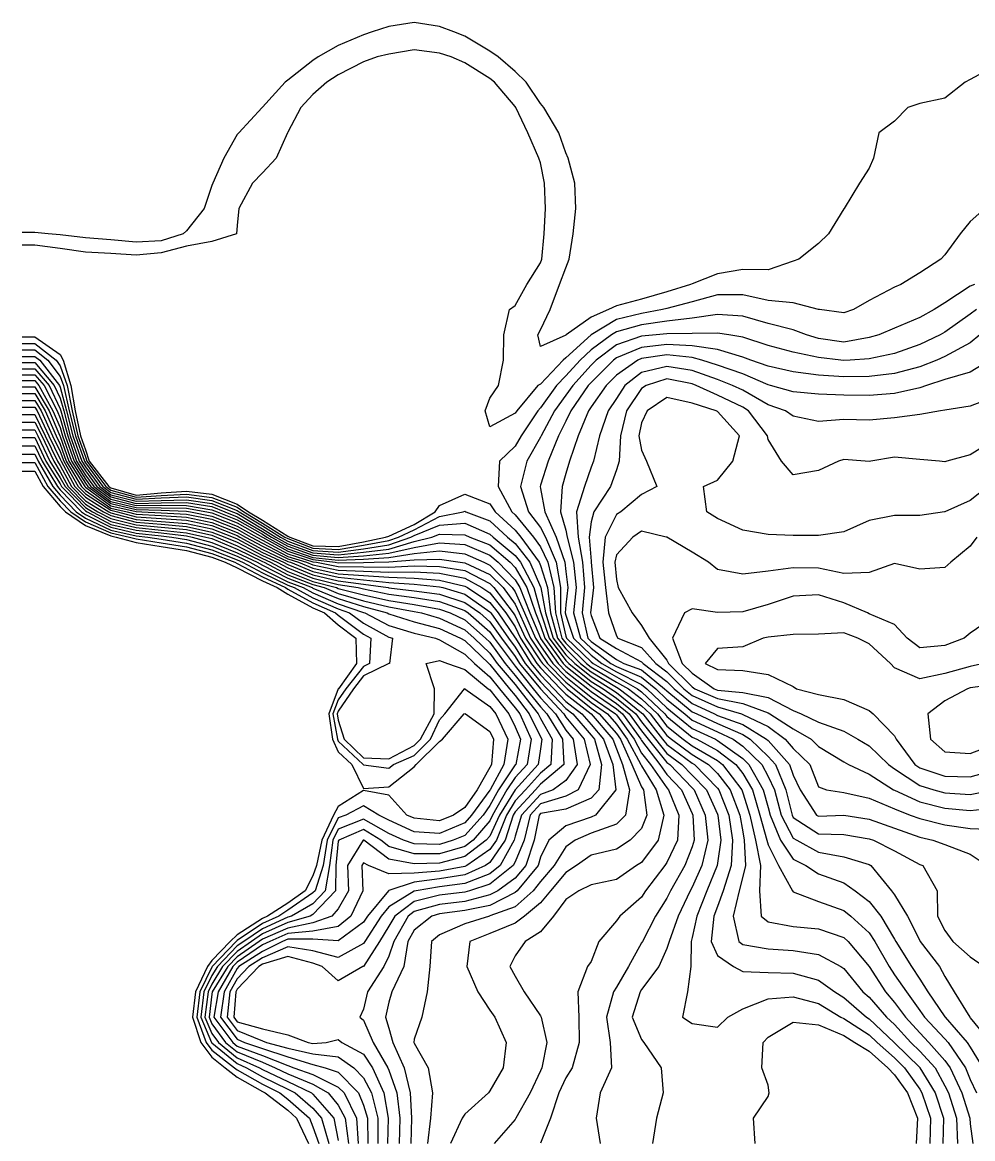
# Model space of a CAD drawing. Header units: metres. Extents: x 542999 to 543275, y 2234575 to 2234818.
# Drawn here: x 542998.6 to 543111.4, y 2234661.1 to 2234793.6 of the extents above; entities that cross this region are included whole.
import ezdxf

# ---------------------------------------------------------------- set-up
doc = ezdxf.new("R2010")
doc.units = ezdxf.units.M

msp = doc.modelspace()

# ---------------------------------------------------------------- linework, layer by layer
for points, elevation in [([(543114.1, 2234788.48), (543111.1, 2234786.85), (543110.49, 2234786.53), (543108.1, 2234784.65), (543105.1, 2234784.01), (543103.7, 2234783.53), (543102.1, 2234781.92), (543100.27, 2234780.53), (543099.6, 2234777.53), (543099.1, 2234776.33), (543097.94, 2234774.53), (543096.12, 2234771.53), (543096.1, 2234771.5), (543094.27, 2234768.53), (543093.1, 2234767.39), (543090.75, 2234765.53), (543090.1, 2234765.28), (543087.1, 2234764.25), (543084.1, 2234764.28), (543081.1, 2234763.77), (543078.1, 2234762.61), (543077.92, 2234762.53), (543075.1, 2234761.65), (543072.1, 2234760.76), (543069.1, 2234760), (543068.16, 2234759.53), (543066.1, 2234758.63), (543063.14, 2234756.53), (543063.1, 2234756.5), (543060.1, 2234755.15), (543059.8, 2234756.53), (543060.1, 2234757.12), (543061.25, 2234759.53), (543062.37, 2234762.53), (543063.1, 2234764.51), (543063.5, 2234765.53), (543063.96, 2234768.53), (543064.31, 2234771.53), (543064.19, 2234774.53), (543063.37, 2234777.53), (543063.1, 2234778.14), (543062.27, 2234780.53), (543060.5, 2234783.53), (543060.1, 2234784.02), (543058.38, 2234786.53), (543057.1, 2234787.79), (543055.06, 2234789.53), (543054.1, 2234790.22), (543051.1, 2234791.99), (543049.83, 2234792.53), (543048.1, 2234793.13), (543045.1, 2234793.64), (543042.1, 2234793.13), (543040.11, 2234792.53), (543039.1, 2234792.15), (543036.1, 2234790.91), (543033.7, 2234789.53), (543033.1, 2234789.12), (543030.1, 2234786.79), (543029.79, 2234786.53), (543027.1, 2234783.57), (543027.05, 2234783.53), (543024.29, 2234780.53), (543024.1, 2234780.32), (543022.5, 2234777.53), (543021.21, 2234774.53), (543021.1, 2234774.27), (543020.19, 2234771.53), (543018.1, 2234768.88), (543017.7, 2234768.53), (543015.1, 2234767.72), (543012.1, 2234767.53), (543009.1, 2234767.83), (543006.1, 2234768.06), (543003.1, 2234768.4), (543001.66, 2234768.53), (543000.1, 2234768.68), (542998.6, 2234768.68)], 2140.5), ([(543112.85, 2234771.53), (543111.1, 2234769.99), (543109.89, 2234768.53), (543108.1, 2234766.05), (543107.61, 2234765.53), (543105.1, 2234763.91), (543102.86, 2234762.53), (543102.1, 2234762.21), (543099.1, 2234760.61), (543097.26, 2234759.53), (543096.1, 2234759.14), (543093.21, 2234759.53), (543093.1, 2234759.55), (543090.1, 2234760.35), (543087.1, 2234760.63), (543084.1, 2234761.3), (543081.1, 2234761.28), (543078.1, 2234760.45), (543075.1, 2234759.68), (543074.57, 2234759.53), (543072.1, 2234759.06), (543069.1, 2234758.35), (543066.11, 2234756.53), (543066.1, 2234756.53), (543063.1, 2234753.81), (543062.8, 2234753.53), (543060.1, 2234750.68), (543059.8, 2234750.53), (543057.31, 2234747.53), (543057.1, 2234747.22), (543054.1, 2234745.61), (543053.55, 2234747.53), (543054.1, 2234749.02), (543055.1, 2234750.53), (543055.7, 2234753.53), (543055.76, 2234756.53), (543056.43, 2234759.53), (543057.1, 2234760.01), (543058.47, 2234762.53), (543060.1, 2234765.1), (543060.24, 2234765.53), (543060.52, 2234768.53), (543060.7, 2234771.53), (543060.59, 2234774.53), (543060.1, 2234776.97), (543059.89, 2234777.53), (543058.6, 2234780.53), (543057.19, 2234783.53), (543057.1, 2234783.65), (543054.64, 2234786.53), (543054.1, 2234786.99), (543051.1, 2234788.82), (543049.5, 2234789.53), (543048.1, 2234789.98), (543045.1, 2234790.37), (543042.1, 2234789.85), (543040.73, 2234789.53), (543039.1, 2234788.97), (543036.1, 2234787.39), (543034.73, 2234786.53), (543033.1, 2234785.09), (543031.65, 2234783.53), (543030.1, 2234780.6), (543030.07, 2234780.53), (543028.71, 2234777.53), (543027.1, 2234775.78), (543025.92, 2234774.53), (543024.28, 2234771.53), (543024.1, 2234769.53), (543024.01, 2234768.53), (543021.1, 2234767.63), (543018.1, 2234767.05), (543015.1, 2234766.28), (543012.1, 2234765.98), (543009.1, 2234766.19), (543006.1, 2234766.37), (543003.1, 2234766.78), (543000.1, 2234767.19), (542998.6, 2234767.19)], 2140), ([(543111.59, 2234762.53), (543111.1, 2234762.32), (543108.1, 2234760.32), (543106.8, 2234759.53), (543105.1, 2234758.61), (543102.1, 2234757.32), (543100.25, 2234756.53), (543099.1, 2234756.22), (543096.1, 2234755.68), (543093.1, 2234756.12), (543091.68, 2234756.53), (543090.1, 2234757.13), (543087.1, 2234757.88), (543084.1, 2234758.74), (543081.1, 2234758.97), (543078.1, 2234758.5), (543075.1, 2234758.15), (543072.1, 2234757.72), (543069.1, 2234756.88), (543068.53, 2234756.53), (543066.1, 2234754.77), (543064.79, 2234753.53), (543063.1, 2234751.67), (543062.01, 2234750.53), (543060.1, 2234747.87), (543059.8, 2234747.53), (543057.82, 2234744.53), (543057.1, 2234743.33), (543055.22, 2234741.53), (543055.07, 2234738.53), (543056.7, 2234735.53), (543057.1, 2234735.16), (543059.27, 2234732.53), (543060.1, 2234731.36), (543060.97, 2234729.53), (543061.7, 2234726.53), (543061.88, 2234723.53), (543062.65, 2234720.53), (543063.1, 2234719.92), (543065.56, 2234717.53), (543066.1, 2234717.09), (543069.1, 2234715.32), (543070.53, 2234714.53), (543072.1, 2234713.34), (543073.98, 2234711.53), (543075.1, 2234710.09), (543077.05, 2234708.53), (543078.1, 2234707.75), (543081.1, 2234705.99), (543081.7, 2234705.53), (543083.98, 2234702.53), (543084.1, 2234702.18), (543084.96, 2234699.53), (543085.62, 2234696.53), (543086.2, 2234693.53), (543086.08, 2234690.53), (543086.27, 2234687.53), (543087.1, 2234686.84), (543090.1, 2234686.3), (543093.1, 2234686.02), (543096.1, 2234684.99), (543096.6, 2234684.53), (543099.1, 2234681.53), (543099.1, 2234681.53), (543101.03, 2234678.53), (543102.1, 2234677.28), (543103.41, 2234675.53), (543105.1, 2234673.68), (543106.2, 2234672.53), (543108.1, 2234670.4), (543108.72, 2234669.53), (543110.1, 2234666.53), (543111.04, 2234663.53), (543111.1, 2234662.87), (543111.42, 2234660.53)], 2139.5), ([(543111.84, 2234759.53), (543111.1, 2234758.98), (543108.1, 2234756.86), (543107.53, 2234756.53), (543105.1, 2234755.39), (543102.1, 2234754.34), (543099.1, 2234753.68), (543096.84, 2234753.53), (543096.1, 2234753.5), (543095.74, 2234753.53), (543093.1, 2234753.84), (543090.1, 2234754.5), (543087.1, 2234755.27), (543084.1, 2234756.26), (543082.47, 2234756.53), (543081.1, 2234756.74), (543078.1, 2234756.7), (543075.1, 2234756.66), (543073.82, 2234756.53), (543072.1, 2234756.38), (543069.1, 2234755.35), (543066.71, 2234753.53), (543066.1, 2234752.93), (543063.93, 2234750.53), (543063.1, 2234749.37), (543061.76, 2234747.53), (543060.17, 2234744.53), (543060.1, 2234744.4), (543058.49, 2234741.53), (543057.72, 2234738.53), (543058.67, 2234735.53), (543060.1, 2234733.67), (543060.68, 2234732.53), (543061.97, 2234729.53), (543062.49, 2234726.53), (543062.46, 2234723.53), (543063.1, 2234720.78), (543063.19, 2234720.53), (543066.1, 2234717.71), (543066.34, 2234717.53), (543069.1, 2234715.93), (543071.63, 2234714.53), (543072.1, 2234714.17), (543074.86, 2234711.53), (543075.1, 2234711.21), (543078.1, 2234708.78), (543078.65, 2234708.53), (543081.1, 2234707.19), (543083.29, 2234705.53), (543084.1, 2234704.45), (543085.26, 2234702.53), (543086.14, 2234699.53), (543086.96, 2234696.53), (543087.1, 2234695.99), (543088.36, 2234693.53), (543090, 2234690.53), (543090.1, 2234690.42), (543093.1, 2234689.26), (543096.1, 2234688.19), (543096.93, 2234687.53), (543099.1, 2234685.54), (543099.77, 2234684.53), (543101.46, 2234681.53), (543102.1, 2234680.56), (543103.52, 2234678.53), (543105.1, 2234676.31), (543105.66, 2234675.53), (543108.1, 2234672.97), (543108.49, 2234672.53), (543110.52, 2234669.53), (543111.1, 2234668.11), (543111.83, 2234666.53)], 2139), ([(542998.6, 2234756.29), (543000.1, 2234756.29), (543003.1, 2234754.21), (543003.45, 2234753.53), (543004.38, 2234750.53), (543004.86, 2234747.53), (543005.51, 2234744.53), (543006.1, 2234742.88), (543006.53, 2234741.53), (543008.87, 2234738.53), (543009.1, 2234738.36), (543012.1, 2234737.51), (543015.1, 2234737.77), (543018.1, 2234737.97), (543021.1, 2234737.61), (543024.1, 2234736.45), (543025.44, 2234735.53), (543027.1, 2234734.53), (543030.1, 2234732.63), (543030.35, 2234732.53), (543033.1, 2234731.47), (543036.1, 2234731.39), (543039.1, 2234731.95), (543041.71, 2234732.53), (543042.1, 2234732.63), (543045.1, 2234734.02), (543047.58, 2234735.53), (543048.1, 2234736.26), (543051.1, 2234737.61), (543054.1, 2234736.49), (543054.71, 2234735.53), (543057.1, 2234733.35), (543057.78, 2234732.53), (543059.95, 2234729.53), (543060.1, 2234729.17), (543060.92, 2234726.53), (543061.29, 2234723.53), (543062.13, 2234720.53), (543063.1, 2234719.24), (543064.86, 2234717.53), (543066.1, 2234716.53), (543069.1, 2234714.71), (543069.43, 2234714.53), (543072.1, 2234712.5), (543073.11, 2234711.53), (543075.1, 2234708.97), (543075.65, 2234708.53), (543078.1, 2234706.72), (543080.05, 2234705.53), (543081.1, 2234704.46), (543082.62, 2234702.53), (543083.74, 2234699.53), (543084.1, 2234697.52), (543084.29, 2234696.53), (543084.41, 2234693.53), (543084.1, 2234692.22), (543083.68, 2234690.53), (543082.96, 2234687.53), (543083.65, 2234684.53), (543084.1, 2234684.16), (543087.1, 2234683.63), (543090.1, 2234683.45), (543093.1, 2234682.96), (543095.75, 2234681.53), (543096.1, 2234681.3), (543098.37, 2234678.53), (543099.1, 2234677.9), (543101.17, 2234675.53), (543102.1, 2234674.65), (543104.06, 2234672.53), (543105.1, 2234671.51), (543106.92, 2234669.53), (543108.1, 2234667.38), (543108.51, 2234666.53), (543109.48, 2234663.53), (543109.58, 2234660.53)], 2140), ([(543112.22, 2234756.53), (543111.1, 2234755.59), (543108.1, 2234753.95), (543107.15, 2234753.53), (543105.1, 2234752.76), (543102.1, 2234751.96), (543099.1, 2234751.59), (543096.1, 2234751.55), (543093.1, 2234751.77), (543090.1, 2234752.14), (543087.1, 2234752.81), (543085.08, 2234753.53), (543084.1, 2234753.9), (543081.1, 2234754.79), (543078.1, 2234755.25), (543075.1, 2234755.4), (543072.1, 2234755.05), (543069.1, 2234753.8), (543068.75, 2234753.53), (543066.1, 2234750.9), (543065.77, 2234750.53), (543063.71, 2234747.53), (543063.1, 2234746.3), (543062.24, 2234744.53), (543061, 2234741.53), (543060.1, 2234738.7), (543060.05, 2234738.53), (543060.1, 2234738.3), (543060.6, 2234735.53), (543061.97, 2234732.53), (543062.98, 2234729.53), (543063.1, 2234728.44), (543063.33, 2234726.53), (543063.1, 2234724.5), (543063.04, 2234723.53), (543063.1, 2234723.27), (543064.03, 2234720.53), (543066.1, 2234718.52), (543067.39, 2234717.53), (543069.1, 2234716.54), (543072.1, 2234715.03), (543072.71, 2234714.53), (543075.1, 2234712.25), (543075.98, 2234711.53), (543078.1, 2234709.79), (543080.85, 2234708.53), (543081.1, 2234708.39), (543084.1, 2234706.25), (543084.84, 2234705.53), (543086.54, 2234702.53), (543087.1, 2234700.43), (543087.35, 2234699.53), (543088.6, 2234696.53), (543090.1, 2234694.3), (543091.59, 2234693.53), (543093.1, 2234692.53), (543096.1, 2234691.46), (543097.46, 2234690.53), (543099.1, 2234689.27), (543100.48, 2234687.53), (543102.1, 2234684.8), (543102.26, 2234684.53), (543104.11, 2234681.53), (543105.1, 2234680.02), (543106.08, 2234678.53), (543108.1, 2234675.57), (543108.13, 2234675.53), (543110.75, 2234672.53), (543111.1, 2234671.96), (543112.58, 2234669.53)], 2138.5), ([(542998.6, 2234755.52), (543000.1, 2234755.52), (543002.6, 2234753.53), (543003.1, 2234752.87), (543003.93, 2234750.53), (543004.52, 2234747.53), (543005.2, 2234744.53), (543006.1, 2234742.04), (543006.27, 2234741.53), (543008.52, 2234738.53), (543009.1, 2234738.09), (543012.1, 2234737.26), (543015.1, 2234737.47), (543018.1, 2234737.63), (543021.1, 2234737.24), (543024.1, 2234736.07), (543024.88, 2234735.53), (543027.1, 2234734.19), (543029.76, 2234732.53), (543030.1, 2234732.34), (543033.1, 2234731.2), (543036.1, 2234731.07), (543039.1, 2234731.55), (543042.1, 2234732.13), (543043.25, 2234732.53), (543045.1, 2234733.37), (543048.1, 2234734.99), (543050.93, 2234735.53), (543051.1, 2234735.6), (543051.24, 2234735.53), (543054.1, 2234734.45), (543056.17, 2234732.53), (543057.1, 2234731.75), (543058.84, 2234729.53), (543060.1, 2234726.61), (543060.13, 2234726.53), (543060.71, 2234723.53), (543061.62, 2234720.53), (543063.1, 2234718.55), (543064.16, 2234717.53), (543066.1, 2234715.96), (543068.45, 2234714.53), (543069.1, 2234714.07), (543072.1, 2234711.66), (543072.24, 2234711.53), (543074.58, 2234708.53), (543075.1, 2234707.89), (543078.1, 2234705.68), (543078.36, 2234705.53), (543081.1, 2234702.73), (543081.26, 2234702.53), (543082.44, 2234699.53), (543082.9, 2234696.53), (543082.72, 2234693.53), (543081.78, 2234690.53), (543081.1, 2234688.68), (543080.67, 2234687.53), (543080.34, 2234684.53), (543081.1, 2234682.86), (543083, 2234681.53), (543084.1, 2234680.94), (543087.1, 2234680.85), (543090.1, 2234680.75), (543093.1, 2234679.93), (543095.03, 2234678.53), (543096.1, 2234677.86), (543098.8, 2234675.53), (543099.1, 2234675.33), (543102.07, 2234672.53), (543102.1, 2234672.5), (543105.1, 2234669.55), (543105.12, 2234669.53), (543106.94, 2234666.53), (543107.91, 2234663.53), (543107.86, 2234660.53)], 2140.5), ([(542998.6, 2234754.75), (543000.1, 2234754.75), (543001.64, 2234753.53), (543003.1, 2234751.59), (543003.48, 2234750.53), (543004.18, 2234747.53), (543004.9, 2234744.53), (543005.98, 2234741.53), (543006.1, 2234741.34), (543008.16, 2234738.53), (543009.1, 2234737.83), (543012.1, 2234737.02), (543015.1, 2234737.18), (543018.1, 2234737.3), (543021.1, 2234736.88), (543024.1, 2234735.69), (543024.33, 2234735.53), (543027.1, 2234733.86), (543029.23, 2234732.53), (543030.1, 2234732.04), (543033.1, 2234730.93), (543036.1, 2234730.75), (543039.1, 2234731.14), (543042.1, 2234731.62), (543044.71, 2234732.53), (543045.1, 2234732.71), (543048.1, 2234733.93), (543051.1, 2234734.19), (543054.1, 2234732.89), (543054.49, 2234732.53), (543057.1, 2234730.33), (543057.73, 2234729.53), (543059.3, 2234726.53), (543060.1, 2234723.65), (543060.13, 2234723.53), (543061.11, 2234720.53), (543063.1, 2234717.87), (543063.45, 2234717.53), (543066.1, 2234715.4), (543067.52, 2234714.53), (543069.1, 2234713.42), (543071.43, 2234711.53), (543072.1, 2234710.6), (543073.73, 2234708.53), (543075.1, 2234706.83), (543076.88, 2234705.53), (543078.1, 2234704.26), (543079.8, 2234702.53), (543081.1, 2234699.61), (543081.14, 2234699.53), (543081.49, 2234696.53), (543081.1, 2234693.8), (543081.05, 2234693.53), (543079.85, 2234690.53), (543078.67, 2234687.53), (543078.1, 2234684.99), (543077.97, 2234684.53), (543077.96, 2234681.53), (543077.54, 2234678.53), (543076.96, 2234675.53), (543078.1, 2234674.77), (543081.1, 2234674.35), (543082.32, 2234675.53), (543084.1, 2234676.51), (543087.1, 2234677.69), (543090.1, 2234677.94), (543093.1, 2234677.15), (543095.73, 2234675.53), (543096.1, 2234675.35), (543099.1, 2234673.42), (543100.04, 2234672.53), (543102.1, 2234670.69), (543103.28, 2234669.53), (543105.1, 2234666.98), (543105.37, 2234666.53), (543106.4, 2234663.53), (543106.31, 2234660.53)], 2141), ([(542998.6, 2234753.98), (543000.1, 2234753.98), (543000.67, 2234753.53), (543003, 2234750.53), (543003.1, 2234750.32), (543003.85, 2234747.53), (543004.6, 2234744.53), (543005.67, 2234741.53), (543006.1, 2234740.86), (543007.81, 2234738.53), (543009.1, 2234737.56), (543012.1, 2234736.78), (543015.1, 2234736.89), (543018.1, 2234736.96), (543021.1, 2234736.51), (543023.56, 2234735.53), (543024.1, 2234735.31), (543027.1, 2234733.52), (543028.69, 2234732.53), (543030.1, 2234731.74), (543033.1, 2234730.66), (543036.1, 2234730.43), (543039.1, 2234730.73), (543042.1, 2234731.11), (543045.1, 2234732.01), (543047.2, 2234732.53), (543048.1, 2234732.87), (543051.1, 2234732.81), (543051.72, 2234732.53), (543054.1, 2234731.6), (543056.49, 2234729.53), (543057.1, 2234728.9), (543058.47, 2234726.53), (543059.49, 2234723.53), (543060.1, 2234722.04), (543060.6, 2234720.53), (543062.79, 2234717.53), (543063.1, 2234717.21), (543066.1, 2234714.83), (543066.59, 2234714.53), (543069.1, 2234712.77), (543070.63, 2234711.53), (543072.1, 2234709.51), (543072.87, 2234708.53), (543075.1, 2234705.78), (543075.44, 2234705.53), (543078.1, 2234702.76), (543078.33, 2234702.53), (543079.66, 2234699.53), (543079.94, 2234696.53), (543079.23, 2234693.53), (543078.1, 2234690.95), (543077.87, 2234690.53), (543076.43, 2234687.53), (543075.37, 2234684.53), (543075.1, 2234683.68), (543074.16, 2234681.53), (543072.1, 2234678.8), (543071.94, 2234678.53), (543070.98, 2234675.53), (543072.1, 2234672.86), (543072.36, 2234672.53), (543074.42, 2234669.53), (543074.66, 2234666.53), (543073.86, 2234663.53), (543073.4, 2234660.53)], 2141.5), ([(542998.6, 2234753.24), (543000.1, 2234753.24), (543002.4, 2234750.53), (543003.1, 2234749.04), (543003.51, 2234747.53), (543004.29, 2234744.53), (543005.36, 2234741.53), (543006.1, 2234740.38), (543007.46, 2234738.53), (543009.1, 2234737.3), (543012.1, 2234736.53), (543015.1, 2234736.6), (543018.1, 2234736.62), (543021.1, 2234736.15), (543022.65, 2234735.53), (543024.1, 2234734.94), (543027.1, 2234733.19), (543028.16, 2234732.53), (543030.1, 2234731.44), (543033.1, 2234730.39), (543036.1, 2234730.11), (543039.1, 2234730.32), (543042.1, 2234730.6), (543045.1, 2234731.28), (543048.1, 2234731.86), (543051.1, 2234731.65), (543054.1, 2234730.38), (543055.09, 2234729.53), (543057.1, 2234727.46), (543057.64, 2234726.53), (543058.85, 2234723.53), (543060.09, 2234720.53), (543060.1, 2234720.5), (543062.18, 2234717.53), (543063.1, 2234716.57), (543065.72, 2234714.53), (543066.1, 2234714.21), (543069.1, 2234712.12), (543069.83, 2234711.53), (543072.01, 2234708.53), (543072.1, 2234708.37), (543074.25, 2234705.53), (543075.1, 2234704.32), (543076.82, 2234702.53), (543078.1, 2234699.72), (543078.19, 2234699.53), (543078.32, 2234696.53), (543078.1, 2234695.76), (543077.22, 2234693.53), (543075.51, 2234690.53), (543075.1, 2234689.67), (543073.76, 2234687.53), (543072.19, 2234684.53), (543072.1, 2234684.37), (543070.55, 2234681.53), (543069.1, 2234679.09), (543068.77, 2234678.53), (543067.95, 2234675.53), (543068.38, 2234672.53), (543068.54, 2234669.53), (543067.2, 2234666.53), (543066.69, 2234663.53), (543067.19, 2234660.53)], 2142), ([(543113.44, 2234753.53), (543111.1, 2234752.12), (543108.1, 2234751.23), (543105.89, 2234750.53), (543105.1, 2234750.26), (543102.1, 2234749.59), (543099.1, 2234749.34), (543096.1, 2234749.37), (543093.1, 2234749.5), (543090.1, 2234749.78), (543087.39, 2234750.53), (543087.1, 2234750.6), (543084.1, 2234751.92), (543081.1, 2234752.94), (543079.26, 2234753.53), (543078.1, 2234753.84), (543075.1, 2234754.17), (543072.1, 2234753.73), (543071.64, 2234753.53), (543069.1, 2234751.74), (543067.89, 2234750.53), (543066.1, 2234747.99), (543065.8, 2234747.53), (543064.56, 2234744.53), (543063.55, 2234741.53), (543063.1, 2234740.08), (543062.66, 2234738.53), (543062.47, 2234735.53), (543063.1, 2234733.33), (543063.27, 2234732.53), (543064.02, 2234729.53), (543064.32, 2234726.53), (543064.01, 2234723.53), (543064.86, 2234720.53), (543066.1, 2234719.33), (543068.44, 2234717.53), (543069.1, 2234717.15), (543072.1, 2234715.9), (543073.77, 2234714.53), (543075.1, 2234713.26), (543077.21, 2234711.53), (543078.1, 2234710.79), (543081.1, 2234709.4), (543082.95, 2234708.53), (543084.1, 2234707.71), (543086.36, 2234705.53), (543087.1, 2234704.12), (543087.86, 2234702.53), (543088.66, 2234699.53), (543090.1, 2234696.78), (543090.52, 2234696.53), (543093.1, 2234695.11), (543096.1, 2234694.58), (543099.1, 2234693.64), (543099.31, 2234693.53), (543101.77, 2234690.53), (543102.1, 2234690.07), (543103.64, 2234687.53), (543105.1, 2234684.62), (543105.15, 2234684.53), (543107.46, 2234681.53), (543108.1, 2234680.34), (543109.2, 2234678.53), (543111.05, 2234675.53), (543111.1, 2234675.46), (543113.5, 2234672.53)], 2138), ([(542998.6, 2234752.52), (543000.1, 2234752.52), (543001.79, 2234750.53), (543003.1, 2234747.76), (543003.17, 2234747.53), (543003.99, 2234744.53), (543005.05, 2234741.53), (543006.1, 2234739.89), (543007.1, 2234738.53), (543009.1, 2234737.03), (543012.1, 2234736.29), (543015.1, 2234736.31), (543018.1, 2234736.29), (543021.1, 2234735.78), (543021.73, 2234735.53), (543024.1, 2234734.57), (543027.1, 2234732.86), (543027.62, 2234732.53), (543030.1, 2234731.14), (543033.1, 2234730.12), (543036.1, 2234729.79), (543039.1, 2234729.91), (543042.1, 2234730.09), (543045.1, 2234730.56), (543048.1, 2234730.88), (543051.1, 2234730.55), (543053.37, 2234729.53), (543054.1, 2234729.21), (543056.72, 2234726.53), (543057.1, 2234726.02), (543058.21, 2234723.53), (543059.49, 2234720.53), (543060.1, 2234719.62), (543061.56, 2234717.53), (543063.1, 2234715.94), (543064.9, 2234714.53), (543066.1, 2234713.54), (543069.02, 2234711.53), (543069.1, 2234711.43), (543071.2, 2234708.53), (543072.1, 2234706.89), (543073.14, 2234705.53), (543075.1, 2234702.75), (543075.31, 2234702.53), (543076.5, 2234699.53), (543076.35, 2234696.53), (543075.1, 2234693.9), (543074.84, 2234693.53), (543072.57, 2234690.53), (543072.1, 2234689.79), (543069.5, 2234687.53), (543069.1, 2234686.96), (543067.04, 2234684.53), (543066.1, 2234682.13), (543065.69, 2234681.53), (543064.54, 2234678.53), (543064.63, 2234675.53), (543064.7, 2234672.53), (543063.87, 2234669.53), (543063.1, 2234668.32), (543062.26, 2234666.53), (543061.27, 2234663.53), (543060.1, 2234660.55)], 2142.5), ([(542998.6, 2234751.81), (543000.1, 2234751.81), (543001.19, 2234750.53), (543002.72, 2234747.53), (543003.1, 2234746.63), (543003.68, 2234744.53), (543004.74, 2234741.53), (543006.1, 2234739.41), (543006.75, 2234738.53), (543009.1, 2234736.77), (543012.1, 2234736.04), (543015.1, 2234736.01), (543018.1, 2234735.95), (543020.5, 2234735.53), (543021.1, 2234735.41), (543024.1, 2234734.2), (543027.09, 2234732.53), (543027.1, 2234732.52), (543030.1, 2234730.84), (543033.1, 2234729.85), (543035.72, 2234729.53), (543036.1, 2234729.46), (543039.1, 2234729.5), (543040.37, 2234729.53), (543042.1, 2234729.58), (543045.1, 2234729.84), (543048.1, 2234729.9), (543050.57, 2234729.53), (543051.1, 2234729.46), (543054.1, 2234728.1), (543055.65, 2234726.53), (543057.1, 2234724.58), (543057.57, 2234723.53), (543058.9, 2234720.53), (543060.1, 2234718.73), (543060.94, 2234717.53), (543063.1, 2234715.3), (543064.09, 2234714.53), (543066.1, 2234712.87), (543068.05, 2234711.53), (543069.1, 2234710.32), (543070.4, 2234708.53), (543072.02, 2234705.53), (543072.1, 2234705.35), (543073.81, 2234702.53), (543074.74, 2234699.53), (543074.07, 2234696.53), (543072.1, 2234693.9), (543071.5, 2234693.53), (543069.1, 2234691.87), (543066.1, 2234691.24), (543064.65, 2234690.53), (543063.1, 2234689.51), (543061.63, 2234687.53), (543060.1, 2234685.64), (543058.26, 2234684.53), (543057.1, 2234682.81), (543056.47, 2234681.53), (543057.1, 2234680.39), (543058.17, 2234678.53), (543060.1, 2234675.68), (543060.18, 2234675.53), (543060.84, 2234672.53), (543060.26, 2234669.53), (543060.1, 2234669.16), (543058.87, 2234666.53), (543057.19, 2234663.53), (543057.1, 2234663.39), (543054.62, 2234660.53)], 2143), ([(543114.1, 2234749.21), (543111.1, 2234748.06), (543108.1, 2234747.6), (543107.59, 2234747.53), (543105.1, 2234747.1), (543102.1, 2234746.67), (543099.1, 2234746.42), (543096.1, 2234746.49), (543093.1, 2234746.25), (543090.1, 2234746.89), (543089.16, 2234747.53), (543087.1, 2234748.22), (543084.1, 2234749.98), (543082.89, 2234750.53), (543081.1, 2234751.22), (543078.1, 2234752.29), (543075.1, 2234752.8), (543072.1, 2234752.06), (543070.11, 2234750.53), (543069.1, 2234748.98), (543068.13, 2234747.53), (543067.1, 2234744.53), (543066.38, 2234741.53), (543066.1, 2234740.82), (543065.32, 2234738.53), (543064.38, 2234735.53), (543064.58, 2234732.53), (543065.07, 2234729.53), (543065.32, 2234726.53), (543065.03, 2234723.53), (543065.7, 2234720.53), (543066.1, 2234720.14), (543069.1, 2234718.01), (543069.99, 2234717.53), (543072.1, 2234716.76), (543074.82, 2234714.53), (543075.1, 2234714.26), (543078.1, 2234711.79), (543078.66, 2234711.53), (543081.1, 2234710.38), (543084.1, 2234709.07), (543084.97, 2234708.53), (543087.1, 2234706.48), (543087.97, 2234705.53), (543089.21, 2234702.53), (543089.96, 2234699.53), (543090.1, 2234699.25), (543093.1, 2234697.31), (543096.1, 2234697.2), (543099.1, 2234696.71), (543099.6, 2234696.53), (543102.1, 2234695.27), (543105.1, 2234693.67), (543105.48, 2234693.53), (543107.17, 2234690.53), (543107.22, 2234687.53), (543108.1, 2234685.81), (543109.03, 2234684.53), (543111.1, 2234682.68), (543112.76, 2234681.53)], 2137.5), ([(542998.6, 2234751.1), (543000.1, 2234751.1), (543000.58, 2234750.53), (543002.24, 2234747.53), (543003.1, 2234745.53), (543003.38, 2234744.53), (543004.44, 2234741.53), (543006.1, 2234738.92), (543006.39, 2234738.53), (543009.1, 2234736.5), (543012.1, 2234735.8), (543015.1, 2234735.72), (543018.1, 2234735.61), (543018.57, 2234735.53), (543021.1, 2234735.03), (543024.1, 2234733.83), (543026.42, 2234732.53), (543027.1, 2234732.16), (543030.1, 2234730.54), (543033.1, 2234729.58), (543033.53, 2234729.53), (543036.1, 2234729.03), (543039.1, 2234728.98), (543042.1, 2234728.97), (543045.1, 2234729.11), (543048.1, 2234729.03), (543051.1, 2234728.54), (543054.1, 2234727), (543054.57, 2234726.53), (543056.86, 2234723.53), (543057.1, 2234723.18), (543058.31, 2234720.53), (543060.1, 2234717.85), (543060.33, 2234717.53), (543063.1, 2234714.66), (543063.27, 2234714.53), (543066.1, 2234712.2), (543067.07, 2234711.53), (543069.1, 2234709.2), (543069.59, 2234708.53), (543070.93, 2234705.53), (543072.1, 2234702.86), (543072.31, 2234702.53), (543072.72, 2234699.53), (543072.1, 2234697.92), (543070.75, 2234696.53), (543069.1, 2234695.48), (543066.1, 2234694.75), (543064.39, 2234693.53), (543063.1, 2234692.72), (543061.3, 2234690.53), (543060.1, 2234689.12), (543058.2, 2234687.53), (543057.1, 2234686.67), (543054.1, 2234685.45), (543051.73, 2234684.53), (543051.37, 2234681.53), (543052.65, 2234678.53), (543054.1, 2234676.35), (543054.69, 2234675.53), (543056.02, 2234672.53), (543055.68, 2234669.53), (543054.1, 2234666.77), (543053.91, 2234666.53), (543051.1, 2234664.03), (543050.81, 2234663.53), (543049.42, 2234660.53)], 2143.5), ([(542998.6, 2234750.36), (543000.1, 2234750.36), (543001.77, 2234747.53), (543003.07, 2234744.53), (543003.1, 2234744.45), (543004.13, 2234741.53), (543006.03, 2234738.53), (543006.1, 2234738.45), (543009.1, 2234736.24), (543012.1, 2234735.56), (543012.79, 2234735.53), (543015.1, 2234735.41), (543018.1, 2234735.25), (543021.1, 2234734.65), (543024.1, 2234733.46), (543025.76, 2234732.53), (543027.1, 2234731.8), (543030.1, 2234730.24), (543032.34, 2234729.53), (543033.1, 2234729.22), (543036.1, 2234728.6), (543039.1, 2234728.47), (543042.1, 2234728.36), (543045.1, 2234728.39), (543048.1, 2234728.23), (543051.1, 2234727.63), (543053.14, 2234726.53), (543054.1, 2234725.89), (543055.98, 2234723.53), (543057.1, 2234721.88), (543057.72, 2234720.53), (543059.66, 2234717.53), (543060.1, 2234717), (543062.47, 2234714.53), (543063.1, 2234713.86), (543066.1, 2234711.53), (543066.1, 2234711.53), (543068.67, 2234708.53), (543069.1, 2234707.4), (543069.84, 2234705.53), (543070.68, 2234702.53), (543070.19, 2234699.53), (543069.1, 2234698.43), (543066.1, 2234697.36), (543064.21, 2234696.53), (543063.1, 2234695.74), (543061.72, 2234693.53), (543060.1, 2234691.62), (543059.23, 2234690.53), (543057.1, 2234688.63), (543054.1, 2234687.54), (543054.04, 2234687.53), (543051.1, 2234686.61), (543048.1, 2234685.29), (543047.17, 2234684.53), (543046.98, 2234681.53), (543046.64, 2234678.53), (543046, 2234675.53), (543045.1, 2234672.91), (543045.07, 2234672.53), (543045.1, 2234672.43), (543046.77, 2234669.53), (543047.27, 2234666.53), (543047.05, 2234663.53), (543046.68, 2234660.53)], 2144), ([(543114.1, 2234744.15), (543111.1, 2234742.28), (543108.33, 2234741.53), (543108.1, 2234741.47), (543107.47, 2234741.53), (543105.1, 2234741.75), (543102.1, 2234742.01), (543099.31, 2234741.53), (543099.1, 2234741.49), (543098.64, 2234741.53), (543096.1, 2234741.73), (543095.48, 2234741.53), (543093.1, 2234740.42), (543090.1, 2234739.93), (543088.69, 2234741.53), (543087.1, 2234744.13), (543087.02, 2234744.53), (543084.79, 2234747.53), (543084.1, 2234747.96), (543081.1, 2234749.39), (543078.59, 2234750.53), (543078.1, 2234750.71), (543075.1, 2234751.3), (543072.65, 2234750.53), (543072.1, 2234750.18), (543070.32, 2234747.53), (543069.61, 2234744.53), (543069.42, 2234741.53), (543069.1, 2234740.53), (543068.42, 2234738.53), (543066.43, 2234735.53), (543066.1, 2234734.34), (543065.88, 2234732.53), (543066.1, 2234729.66), (543066.11, 2234729.53), (543066.4, 2234726.53), (543066.1, 2234724.19), (543066.04, 2234723.53), (543066.1, 2234723.22), (543067.15, 2234720.53), (543069.1, 2234719.3), (543072.1, 2234717.72), (543072.27, 2234717.53), (543075.1, 2234715.38), (543075.95, 2234714.53), (543078.1, 2234712.75), (543080.75, 2234711.53), (543081.1, 2234711.36), (543084.1, 2234710.27), (543086.93, 2234708.53), (543087.1, 2234708.37), (543089.67, 2234705.53), (543090.1, 2234704.25), (543090.9, 2234702.53), (543092.87, 2234699.53), (543093.1, 2234699.38), (543096.1, 2234699.51), (543099.1, 2234699.05), (543102.1, 2234697.95), (543105.1, 2234696.89), (543106.66, 2234696.53), (543108.1, 2234696.02), (543111.1, 2234694.87), (543113.12, 2234693.53)], 2137), ([(542998.6, 2234749.56), (543000.1, 2234749.56), (543001.3, 2234747.53), (543002.63, 2234744.53), (543003.1, 2234743.57), (543003.82, 2234741.53), (543005.64, 2234738.53), (543006.1, 2234738.05), (543009.1, 2234735.97), (543011.05, 2234735.53), (543012.1, 2234735.25), (543015.1, 2234735.07), (543018.1, 2234734.88), (543021.1, 2234734.27), (543024.1, 2234733.08), (543025.09, 2234732.53), (543027.1, 2234731.43), (543030.1, 2234729.94), (543031.39, 2234729.53), (543033.1, 2234728.83), (543036.1, 2234728.18), (543039.1, 2234727.95), (543042.1, 2234727.75), (543045.1, 2234727.66), (543048.1, 2234727.43), (543051.1, 2234726.71), (543051.44, 2234726.53), (543054.1, 2234724.77), (543055.09, 2234723.53), (543057.1, 2234720.58), (543057.13, 2234720.53), (543058.98, 2234717.53), (543060.1, 2234716.18), (543061.68, 2234714.53), (543063.1, 2234713.02), (543065.02, 2234711.53), (543066.1, 2234710.27), (543067.59, 2234708.53), (543068.67, 2234705.53), (543069.03, 2234702.53), (543066.62, 2234699.53), (543066.1, 2234699.29), (543063.1, 2234698.25), (543061.09, 2234696.53), (543060.1, 2234694.51), (543059.84, 2234693.53), (543057.35, 2234690.53), (543057.1, 2234690.31), (543054.1, 2234688.8), (543051.1, 2234688.19), (543048.1, 2234687.8), (543047.2, 2234687.53), (543045.1, 2234685.84), (543044.37, 2234684.53), (543043.89, 2234681.53), (543042.47, 2234678.53), (543042.1, 2234677.32), (543041.69, 2234675.53), (543042.1, 2234674.22), (543042.58, 2234672.53), (543043.9, 2234669.53), (543044.62, 2234666.53), (543044.8, 2234663.53), (543044.72, 2234660.53)], 2144.5), ([(543113.18, 2234738.53), (543111.1, 2234736.89), (543108.1, 2234735.54), (543108.03, 2234735.53), (543105.1, 2234735.07), (543102.1, 2234735.08), (543099.1, 2234734.5), (543096.1, 2234733.17), (543093.1, 2234732.72), (543090.1, 2234732.71), (543087.1, 2234732.84), (543084.1, 2234733.36), (543081.1, 2234734.74), (543079.83, 2234735.53), (543079.44, 2234738.53), (543081.1, 2234739.3), (543082.92, 2234741.53), (543083.72, 2234744.53), (543081.1, 2234747.44), (543080.94, 2234747.53), (543078.1, 2234748.42), (543075.1, 2234749.09), (543072.74, 2234747.53), (543072.1, 2234746.09), (543071.77, 2234744.53), (543072.1, 2234742.83), (543072.66, 2234741.53), (543073.89, 2234738.53), (543072.1, 2234737.58), (543069.65, 2234735.53), (543069.1, 2234735.21), (543067.77, 2234732.53), (543067.51, 2234729.53), (543067.8, 2234726.53), (543068.15, 2234723.53), (543069.1, 2234720.81), (543069.29, 2234720.53), (543072.1, 2234719.42), (543073.78, 2234717.53), (543075.1, 2234716.52), (543077.11, 2234714.53), (543078.1, 2234713.71), (543081.1, 2234712.36), (543083.94, 2234711.53), (543084.1, 2234711.47), (543087.1, 2234710.02), (543089.15, 2234708.53), (543090.1, 2234707.44), (543092.06, 2234705.53), (543093.1, 2234702.89), (543094.05, 2234702.53), (543096.1, 2234702.21), (543099.1, 2234701.54), (543102.1, 2234700.25), (543103.99, 2234699.53), (543105.1, 2234699.11), (543108.1, 2234698.35), (543111.1, 2234697.92), (543114.1, 2234697.79)], 2136.5), ([(542998.6, 2234748.75), (543000.1, 2234748.75), (543000.82, 2234747.53), (543002.2, 2234744.53), (543003.1, 2234742.68), (543003.51, 2234741.53), (543005.24, 2234738.53), (543006.1, 2234737.65), (543009.1, 2234735.71), (543009.88, 2234735.53), (543012.1, 2234734.93), (543015.1, 2234734.73), (543018.1, 2234734.52), (543021.1, 2234733.89), (543024.1, 2234732.71), (543024.43, 2234732.53), (543027.1, 2234731.07), (543030.1, 2234729.64), (543030.44, 2234729.53), (543033.1, 2234728.44), (543036.1, 2234727.75), (543039.1, 2234727.44), (543042.1, 2234727.13), (543045.1, 2234726.93), (543048.1, 2234726.63), (543048.52, 2234726.53), (543051.1, 2234725.75), (543054.1, 2234723.66), (543054.2, 2234723.53), (543056.3, 2234720.53), (543057.1, 2234719.45), (543058.29, 2234717.53), (543060.1, 2234715.35), (543060.89, 2234714.53), (543063.1, 2234712.17), (543063.93, 2234711.53), (543066.1, 2234709.01), (543066.52, 2234708.53), (543067.35, 2234705.53), (543067.01, 2234702.53), (543066.1, 2234701.51), (543063.1, 2234700.21), (543060.1, 2234699.71), (543059.94, 2234699.53), (543059.35, 2234696.53), (543058.36, 2234693.53), (543057.1, 2234692.05), (543055.03, 2234690.53), (543054.1, 2234690.05), (543051.1, 2234689.28), (543048.1, 2234688.91), (543045.1, 2234688.06), (543044.41, 2234687.53), (543042.69, 2234684.53), (543042.1, 2234682.78), (543041.5, 2234681.53), (543039.56, 2234678.53), (543039.1, 2234676.46), (543038.66, 2234675.53), (543039.1, 2234675.16), (543040.26, 2234672.53), (543041.98, 2234669.53), (543042.1, 2234669.22), (543043.03, 2234666.53), (543043.41, 2234663.53), (543043.33, 2234660.53)], 2145), ([(542998.6, 2234747.94), (543000.1, 2234747.94), (543000.35, 2234747.53), (543001.76, 2234744.53), (543003.1, 2234741.79), (543003.2, 2234741.53), (543004.85, 2234738.53), (543006.1, 2234737.25), (543008.88, 2234735.53), (543009.1, 2234735.41), (543012.1, 2234734.61), (543015.1, 2234734.39), (543018.1, 2234734.15), (543021.1, 2234733.51), (543023.61, 2234732.53), (543024.1, 2234732.32), (543027.1, 2234730.71), (543029.61, 2234729.53), (543030.1, 2234729.27), (543033.1, 2234728.05), (543036.1, 2234727.32), (543039.1, 2234726.93), (543042.03, 2234726.53), (543042.1, 2234726.52), (543045.1, 2234726.16), (543048.1, 2234725.76), (543051.1, 2234724.78), (543052.88, 2234723.53), (543054.1, 2234722.47), (543055.46, 2234720.53), (543057.1, 2234718.34), (543057.6, 2234717.53), (543060.1, 2234714.53), (543060.1, 2234714.53), (543062.87, 2234711.53), (543063.1, 2234711.16), (543065.3, 2234708.53), (543066.01, 2234705.53), (543064.55, 2234702.53), (543063.1, 2234701.75), (543060.1, 2234700.84), (543058.89, 2234699.53), (543058.15, 2234696.53), (543057.1, 2234693.99), (543056.86, 2234693.53), (543054.1, 2234691.3), (543051.67, 2234690.53), (543051.1, 2234690.38), (543048.1, 2234690.01), (543045.1, 2234689.27), (543042.8, 2234687.53), (543042.1, 2234686.33), (543040.99, 2234684.53), (543039.1, 2234681.56), (543039.03, 2234681.53), (543036.1, 2234679.86), (543034.2, 2234681.53), (543033.1, 2234681.92), (543030.1, 2234682.75), (543027.1, 2234681.81), (543026.67, 2234681.53), (543024.1, 2234678.84), (543023.93, 2234678.53), (543023.7, 2234675.53), (543024.1, 2234674.99), (543027.1, 2234674.15), (543030.1, 2234673.44), (543032.52, 2234672.53), (543033.1, 2234672.42), (543034.66, 2234672.53), (543036.1, 2234672.89), (543036.52, 2234672.53), (543039.1, 2234671.14), (543040.15, 2234669.53), (543041.5, 2234666.53), (543042.03, 2234663.53), (543041.96, 2234660.53)], 2145.5), ([(542998.6, 2234747.09), (543000.1, 2234747.09), (543001.33, 2234744.53), (543002.78, 2234741.53), (543003.1, 2234741.02), (543004.45, 2234738.53), (543006.1, 2234736.85), (543008.23, 2234735.53), (543009.1, 2234735.07), (543012.1, 2234734.29), (543015.1, 2234734.05), (543018.1, 2234733.78), (543021.1, 2234733.13), (543022.63, 2234732.53), (543024.1, 2234731.91), (543027.1, 2234730.35), (543028.84, 2234729.53), (543030.1, 2234728.86), (543033.1, 2234727.66), (543036.1, 2234726.9), (543038.47, 2234726.53), (543039.1, 2234726.37), (543042.1, 2234725.75), (543045.1, 2234725.34), (543048.1, 2234724.87), (543051.1, 2234723.81), (543051.5, 2234723.53), (543054.1, 2234721.27), (543054.62, 2234720.53), (543056.84, 2234717.53), (543057.1, 2234717.22), (543059.23, 2234714.53), (543060.1, 2234713.44), (543061.86, 2234711.53), (543063.1, 2234709.59), (543063.99, 2234708.53), (543064.44, 2234705.53), (543063.1, 2234703.63), (543061.62, 2234702.53), (543060.1, 2234701.97), (543057.84, 2234699.53), (543057.1, 2234697.01), (543056.96, 2234696.53), (543055.31, 2234693.53), (543054.1, 2234692.56), (543051.1, 2234691.4), (543048.1, 2234691.02), (543045.33, 2234690.53), (543045.1, 2234690.48), (543042.1, 2234688.63), (543041.18, 2234687.53), (543039.27, 2234684.53), (543039.1, 2234684.27), (543036.1, 2234682.62), (543033.1, 2234683.42), (543030.1, 2234683.88), (543027.1, 2234682.57), (543025.49, 2234681.53), (543024.1, 2234680.08), (543023.24, 2234678.53), (543022.91, 2234675.53), (543024.1, 2234673.95), (543027.1, 2234672.71), (543027.58, 2234672.53), (543030.1, 2234671.86), (543033.1, 2234671.16), (543036.1, 2234670.81), (543037.95, 2234669.53), (543039.1, 2234668.33), (543040.05, 2234666.53), (543040.79, 2234663.53), (543040.79, 2234660.53)], 2146), ([(542998.6, 2234746.19), (543000.1, 2234746.19), (543000.9, 2234744.53), (543002.33, 2234741.53), (543003.1, 2234740.29), (543004.06, 2234738.53), (543006.1, 2234736.44), (543007.58, 2234735.53), (543009.1, 2234734.73), (543012.1, 2234733.97), (543015.1, 2234733.7), (543018.1, 2234733.41), (543021.1, 2234732.75), (543021.66, 2234732.53), (543024.1, 2234731.49), (543027.1, 2234729.98), (543028.07, 2234729.53), (543030.1, 2234728.45), (543033.1, 2234727.27), (543035.89, 2234726.53), (543036.1, 2234726.44), (543039.1, 2234725.67), (543042.1, 2234724.99), (543045.1, 2234724.52), (543048.1, 2234723.98), (543049.36, 2234723.53), (543051.1, 2234722.69), (543053.59, 2234720.53), (543054.1, 2234720.04), (543055.9, 2234717.53), (543057.1, 2234716.11), (543058.35, 2234714.53), (543060.1, 2234712.36), (543060.86, 2234711.53), (543062.71, 2234708.53), (543062.87, 2234705.53), (543060.1, 2234703.19), (543059.51, 2234702.53), (543057.1, 2234699.92), (543056.86, 2234699.53), (543055.91, 2234696.53), (543054.1, 2234693.88), (543053.59, 2234693.53), (543051.1, 2234692.41), (543048.1, 2234691.94), (543045.1, 2234691.56), (543042.1, 2234690.56), (543042.06, 2234690.53), (543039.56, 2234687.53), (543039.1, 2234686.82), (543036.1, 2234684.59), (543033.1, 2234684.78), (543030.1, 2234684.8), (543029.47, 2234684.53), (543027.1, 2234683.33), (543024.3, 2234681.53), (543024.1, 2234681.32), (543022.54, 2234678.53), (543022.12, 2234675.53), (543024.1, 2234672.91), (543024.98, 2234672.53), (543027.1, 2234671.81), (543030.1, 2234670.81), (543033.1, 2234669.9), (543034.56, 2234669.53), (543036.1, 2234668.98), (543038.5, 2234666.53), (543039.1, 2234665.06), (543039.56, 2234663.53), (543039.62, 2234660.53)], 2146.5), ([(542998.6, 2234745.28), (543000.1, 2234745.28), (543000.46, 2234744.53), (543001.87, 2234741.53), (543003.1, 2234739.57), (543003.67, 2234738.53), (543006.1, 2234736.04), (543006.93, 2234735.53), (543009.1, 2234734.39), (543012.1, 2234733.65), (543015.1, 2234733.36), (543018.1, 2234733.04), (543020.4, 2234732.53), (543021.1, 2234732.34), (543024.1, 2234731.08), (543027.1, 2234729.62), (543027.3, 2234729.53), (543030.1, 2234728.04), (543033.1, 2234726.88), (543034.42, 2234726.53), (543036.1, 2234725.83), (543039.1, 2234724.97), (543042.1, 2234724.23), (543045.1, 2234723.7), (543045.98, 2234723.53), (543048.1, 2234722.92), (543051.1, 2234721.5), (543052.22, 2234720.53), (543054.1, 2234718.73), (543054.97, 2234717.53), (543057.1, 2234715.01), (543057.48, 2234714.53), (543059.84, 2234711.53), (543060.1, 2234711), (543061.49, 2234708.53), (543061.33, 2234705.53), (543060.1, 2234704.49), (543058.31, 2234702.53), (543057.1, 2234701.22), (543056.05, 2234699.53), (543054.86, 2234696.53), (543054.1, 2234695.42), (543051.35, 2234693.53), (543051.1, 2234693.42), (543048.1, 2234692.85), (543045.1, 2234692.63), (543042.1, 2234692.55), (543039.69, 2234693.53), (543039.1, 2234693.85), (543038.9, 2234693.53), (543039.03, 2234690.53), (543037.6, 2234687.53), (543036.1, 2234686.31), (543033.1, 2234685.74), (543030.1, 2234685.46), (543027.97, 2234684.53), (543027.1, 2234684.1), (543024.1, 2234682.06), (543023.59, 2234681.53), (543021.85, 2234678.53), (543021.33, 2234675.53), (543023.57, 2234672.53), (543024.1, 2234672.09), (543027.1, 2234670.99), (543030.1, 2234669.77), (543030.84, 2234669.53), (543033.1, 2234668.72), (543036.1, 2234667.23), (543036.79, 2234666.53), (543038.26, 2234663.53), (543038.46, 2234660.53)], 2147), ([(542998.6, 2234744.36), (543000.1, 2234744.36), (543001.41, 2234741.53), (543003.1, 2234738.84), (543003.27, 2234738.53), (543006.1, 2234735.64), (543006.28, 2234735.53), (543009.1, 2234734.04), (543012.1, 2234733.33), (543015.1, 2234733.02), (543018.1, 2234732.68), (543018.75, 2234732.53), (543021.1, 2234731.9), (543024.1, 2234730.67), (543026.46, 2234729.53), (543027.1, 2234729.19), (543030.1, 2234727.64), (543032.99, 2234726.53), (543033.1, 2234726.47), (543036.1, 2234725.22), (543039.1, 2234724.27), (543041.89, 2234723.53), (543042.1, 2234723.42), (543045.1, 2234722.47), (543048.1, 2234721.68), (543050.61, 2234720.53), (543051.1, 2234720.24), (543053.97, 2234717.53), (543054.1, 2234717.41), (543056.42, 2234714.53), (543057.1, 2234713.71), (543058.75, 2234711.53), (543060.1, 2234708.81), (543060.26, 2234708.53), (543060.1, 2234707.38), (543059.83, 2234705.53), (543057.11, 2234702.53), (543057.1, 2234702.53), (543055.23, 2234699.53), (543054.1, 2234697.03), (543053.67, 2234696.53), (543051.1, 2234694.59), (543048.1, 2234693.82), (543045.1, 2234693.72), (543042.1, 2234694.3), (543039.13, 2234696.53), (543039.1, 2234696.55), (543039.07, 2234696.53), (543037.19, 2234693.53), (543037.33, 2234690.53), (543036.1, 2234688.4), (543035.35, 2234687.53), (543033.1, 2234686.71), (543030.1, 2234686.11), (543027.1, 2234684.79), (543026.71, 2234684.53), (543024.1, 2234682.7), (543022.98, 2234681.53), (543021.15, 2234678.53), (543021.1, 2234678.26), (543020.76, 2234675.53), (543021.1, 2234674.72), (543022.73, 2234672.53), (543024.1, 2234671.4), (543027.1, 2234670.17), (543028.61, 2234669.53), (543030.1, 2234668.81), (543033.1, 2234667.57), (543034.9, 2234666.53), (543036.1, 2234665.06), (543036.93, 2234663.53), (543037.31, 2234660.53)], 2147.5), ([(542998.6, 2234743.37), (543000.1, 2234743.37), (543000.96, 2234741.53), (543002.78, 2234738.53), (543003.1, 2234738.15), (543005.63, 2234735.53), (543006.1, 2234735.21), (543009.1, 2234733.7), (543012.1, 2234733.01), (543015.1, 2234732.68), (543016.36, 2234732.53), (543018.1, 2234732.26), (543021.1, 2234731.46), (543024.1, 2234730.26), (543025.61, 2234729.53), (543027.1, 2234728.73), (543030.1, 2234727.23), (543031.92, 2234726.53), (543033.1, 2234725.89), (543036.1, 2234724.6), (543039.1, 2234723.57), (543039.25, 2234723.53), (543042.1, 2234722.04), (543045.1, 2234721.13), (543047.64, 2234720.53), (543048.1, 2234720.33), (543051.1, 2234718.64), (543052.28, 2234717.53), (543054.1, 2234715.92), (543055.22, 2234714.53), (543057.1, 2234712.26), (543057.66, 2234711.53), (543058.99, 2234708.53), (543058.5, 2234705.53), (543057.1, 2234703.99), (543056.12, 2234702.53), (543054.42, 2234699.53), (543054.1, 2234698.84), (543052.09, 2234696.53), (543051.1, 2234695.79), (543048.1, 2234694.92), (543045.1, 2234694.91), (543042.1, 2234695.81), (543041.14, 2234696.53), (543039.1, 2234697.79), (543036.15, 2234696.53), (543036.1, 2234696.42), (543035.82, 2234693.53), (543035.76, 2234690.53), (543033.1, 2234687.72), (543032.77, 2234687.53), (543030.1, 2234686.76), (543027.1, 2234685.41), (543025.8, 2234684.53), (543024.1, 2234683.34), (543022.37, 2234681.53), (543021.1, 2234679.46), (543020.64, 2234678.53), (543020.27, 2234675.53), (543021.1, 2234673.59), (543021.89, 2234672.53), (543024.1, 2234670.71), (543026.75, 2234669.53), (543027.1, 2234669.33), (543030.1, 2234667.89), (543032.91, 2234666.53), (543033.1, 2234666.37), (543035.56, 2234663.53), (543036.1, 2234660.9)], 2148), ([(542998.6, 2234742.39), (543000.1, 2234742.39), (543000.5, 2234741.53), (543002.21, 2234738.53), (543003.1, 2234737.49), (543004.99, 2234735.53), (543006.1, 2234734.77), (543009.1, 2234733.36), (543012.1, 2234732.69), (543013.5, 2234732.53), (543015.1, 2234732.29), (543018.1, 2234731.82), (543021.1, 2234731.02), (543024.1, 2234729.84), (543024.75, 2234729.53), (543027.1, 2234728.27), (543030.1, 2234726.82), (543030.86, 2234726.53), (543033.1, 2234725.31), (543036.1, 2234723.99), (543037.43, 2234723.53), (543039.1, 2234722.31), (543042.1, 2234720.66), (543042.54, 2234720.53), (543042.16, 2234717.53), (543042.1, 2234717.53), (543039.1, 2234716.04), (543037.91, 2234714.53), (543036.1, 2234711.87), (543035.97, 2234711.53), (543036.1, 2234710.8), (543036.78, 2234708.53), (543039.1, 2234706.31), (543042.1, 2234706.2), (543045.1, 2234707.79), (543045.85, 2234708.53), (543047.47, 2234711.53), (543047.5, 2234714.53), (543046.53, 2234717.53), (543048.1, 2234717.89), (543049.07, 2234717.53), (543051.1, 2234716.82), (543053.9, 2234714.53), (543054.1, 2234714.38), (543056.33, 2234711.53), (543057.1, 2234710.01), (543057.72, 2234708.53), (543057.16, 2234705.53), (543057.1, 2234705.47), (543055.12, 2234702.53), (543054.1, 2234700.65), (543053.28, 2234699.53), (543051.1, 2234697.1), (543049.75, 2234696.53), (543048.1, 2234696.02), (543045.1, 2234696.09), (543043.86, 2234696.53), (543042.1, 2234697.34), (543039.1, 2234699.04), (543036.1, 2234697.86), (543035.46, 2234696.53), (543035.06, 2234693.53), (543034.56, 2234690.53), (543033.1, 2234688.99), (543030.53, 2234687.53), (543030.1, 2234687.41), (543027.1, 2234686.02), (543024.89, 2234684.53), (543024.1, 2234683.98), (543021.76, 2234681.53), (543021.1, 2234680.46), (543020.15, 2234678.53), (543019.78, 2234675.53), (543021.06, 2234672.53), (543021.1, 2234672.48), (543024.1, 2234670.02), (543025.2, 2234669.53), (543027.1, 2234668.45), (543030.1, 2234666.96), (543030.99, 2234666.53), (543033.1, 2234664.71), (543034.12, 2234663.53), (543034.98, 2234660.53)], 2148.5), ([(542998.6, 2234741.39), (543000.1, 2234741.39), (543001.65, 2234738.53), (543003.1, 2234736.82), (543004.35, 2234735.53), (543006.1, 2234734.33), (543009.1, 2234733.02), (543011.31, 2234732.53), (543012.1, 2234732.31), (543015.1, 2234731.85), (543018.1, 2234731.37), (543021.1, 2234730.58), (543023.83, 2234729.53), (543024.1, 2234729.41), (543027.1, 2234727.81), (543029.82, 2234726.53), (543030.1, 2234726.36), (543033.1, 2234724.72), (543035.78, 2234723.53), (543036.1, 2234723.25), (543039.1, 2234721.01), (543039.98, 2234720.53), (543039.81, 2234717.53), (543039.1, 2234717.18), (543037.01, 2234714.53), (543036.1, 2234713.2), (543035.47, 2234711.53), (543035.99, 2234708.53), (543036.1, 2234708.29), (543039.07, 2234705.53), (543039.1, 2234705.47), (543042.1, 2234705.08), (543042.66, 2234705.53), (543045.1, 2234706.6), (543047.05, 2234708.53), (543048.1, 2234710.81), (543048.75, 2234711.53), (543051.09, 2234714.53), (543051.1, 2234714.54), (543051.11, 2234714.53), (543054.1, 2234712.4), (543054.78, 2234711.53), (543056.22, 2234708.53), (543055.73, 2234705.53), (543054.13, 2234702.53), (543054.1, 2234702.48), (543051.93, 2234699.53), (543051.1, 2234698.61), (543048.1, 2234697.34), (543045.1, 2234697.55), (543042.1, 2234698.9), (543040.9, 2234699.53), (543039.1, 2234700.62), (543036.98, 2234699.53), (543036.1, 2234699.2), (543034.8, 2234696.53), (543034.29, 2234693.53), (543033.35, 2234690.53), (543033.1, 2234690.27), (543030.1, 2234688.22), (543029.04, 2234687.53), (543027.1, 2234686.63), (543024.1, 2234684.63), (543024, 2234684.53), (543021.14, 2234681.53), (543021.1, 2234681.47), (543019.65, 2234678.53), (543019.3, 2234675.53), (543020.42, 2234672.53), (543021.1, 2234671.62), (543023.78, 2234669.53), (543024.1, 2234669.27), (543027.1, 2234667.57), (543029.16, 2234666.53), (543030.1, 2234665.81), (543032.67, 2234663.53), (543033.1, 2234662.52), (543033.79, 2234660.53)], 2149), ([(542998.6, 2234740.34), (543000.1, 2234740.34), (543001.08, 2234738.53), (543003.1, 2234736.16), (543003.71, 2234735.53), (543006.1, 2234733.89), (543009.1, 2234732.67), (543009.75, 2234732.53), (543012.1, 2234731.87), (543015.1, 2234731.41), (543018.1, 2234730.93), (543021.1, 2234730.14), (543022.69, 2234729.53), (543024.1, 2234728.89), (543027.1, 2234727.35), (543028.84, 2234726.53), (543030.1, 2234725.76), (543033.1, 2234724.14), (543034.48, 2234723.53), (543036.1, 2234722.12), (543038.17, 2234720.53), (543038.26, 2234717.53), (543036.11, 2234714.53), (543036.1, 2234714.52), (543034.97, 2234711.53), (543035.41, 2234708.53), (543036.1, 2234707.03), (543037.71, 2234705.53), (543039.1, 2234702.67), (543042.1, 2234702.89), (543045.1, 2234705.24), (543045.34, 2234705.53), (543048.1, 2234708.24), (543048.47, 2234708.53), (543051.06, 2234711.53), (543051.1, 2234711.59), (543051.21, 2234711.53), (543054.1, 2234709.44), (543054.52, 2234708.53), (543054.29, 2234705.53), (543054.1, 2234705.17), (543052.58, 2234702.53), (543051.1, 2234700.41), (543049.76, 2234699.53), (543048.1, 2234698.83), (543045.1, 2234699.15), (543044.25, 2234699.53), (543042.1, 2234701.89), (543039.1, 2234702.44), (543036.1, 2234700.54), (543035.52, 2234699.53), (543034.15, 2234696.53), (543033.53, 2234693.53), (543033.1, 2234692.29), (543032.17, 2234690.53), (543030.1, 2234689.06), (543027.72, 2234687.53), (543027.1, 2234687.24), (543024.1, 2234685.29), (543023.25, 2234684.53), (543021.1, 2234682.27), (543020.56, 2234681.53), (543019.16, 2234678.53), (543018.81, 2234675.53), (543019.78, 2234672.53), (543021.1, 2234670.77), (543022.69, 2234669.53), (543024.1, 2234668.4), (543027.1, 2234666.69), (543027.41, 2234666.53), (543030.1, 2234664.48), (543031.16, 2234663.53), (543032.58, 2234660.53)], 2149.5), ([(543111.89, 2234732.53), (543111.1, 2234731.45), (543108.78, 2234729.53), (543108.1, 2234728.9), (543105.1, 2234728.72), (543102.1, 2234729.38), (543099.1, 2234728.31), (543096.1, 2234728.2), (543093.1, 2234728.82), (543090.1, 2234728.87), (543087.1, 2234728.47), (543084.1, 2234728.11), (543081.1, 2234728.68), (543080.02, 2234729.53), (543078.1, 2234730.74), (543075.1, 2234732.5), (543075, 2234732.53), (543072.1, 2234733.21), (543071.04, 2234732.53), (543069.1, 2234730.41), (543068.91, 2234729.53), (543069.1, 2234727.51), (543069.3, 2234726.53), (543070.96, 2234723.53), (543072.1, 2234722.03), (543073.01, 2234720.53), (543075.1, 2234717.93), (543075.3, 2234717.53), (543078.1, 2234714.76), (543078.42, 2234714.53), (543081.1, 2234713.36), (543084.1, 2234712.77), (543087.1, 2234711.66), (543087.33, 2234711.53), (543090.1, 2234709.75), (543092.23, 2234708.53), (543093.1, 2234707.68), (543096.1, 2234705.86), (543096.67, 2234705.53), (543099.1, 2234704.37), (543102.01, 2234702.53), (543102.1, 2234702.49), (543105.1, 2234701.09), (543108.1, 2234700.35), (543111.1, 2234700.08), (543114.1, 2234700.37)], 2136), ([(543114.1, 2234723.16), (543111.1, 2234721.12), (543110.38, 2234720.53), (543108.1, 2234719.64), (543105.1, 2234719.38), (543103.62, 2234720.53), (543102.1, 2234722.13), (543099.1, 2234723.43), (543098.89, 2234723.53), (543096.1, 2234724.73), (543093.1, 2234725.68), (543090.1, 2234725.5), (543087.1, 2234724.53), (543084.1, 2234723.65), (543081.1, 2234723.59), (543078.1, 2234724.01), (543077.17, 2234723.53), (543075.77, 2234720.53), (543076.92, 2234717.53), (543078.1, 2234716.36), (543080.71, 2234714.53), (543081.1, 2234714.36), (543084.1, 2234714.06), (543087.1, 2234713.47), (543090.1, 2234711.95), (543091.02, 2234711.53), (543093.1, 2234710.57), (543096.1, 2234709.48), (543097.75, 2234708.53), (543099.1, 2234707.73), (543101.38, 2234705.53), (543102.1, 2234705.03), (543105.1, 2234703.05), (543106.76, 2234702.53), (543108.1, 2234702.16), (543111.1, 2234701.98), (543113.84, 2234702.53)], 2135.5), ([(543112.68, 2234717.53), (543111.1, 2234717.18), (543108.1, 2234716.32), (543105.1, 2234715.7), (543102.1, 2234717.01), (543101.65, 2234717.53), (543099.1, 2234719.86), (543097.75, 2234720.53), (543096.1, 2234721.17), (543093.1, 2234721), (543090.1, 2234720.98), (543087.1, 2234720.66), (543086.53, 2234720.53), (543084.1, 2234719.48), (543081.1, 2234719.29), (543079.65, 2234717.53), (543081.1, 2234716.82), (543084.1, 2234716.67), (543087.1, 2234716.22), (543090.1, 2234714.78), (543090.5, 2234714.53), (543093.1, 2234713.84), (543096.1, 2234713.26), (543099.1, 2234711.93), (543099.59, 2234711.53), (543102.1, 2234708.94), (543102.31, 2234708.53), (543104.54, 2234705.53), (543105.1, 2234705.15), (543108.1, 2234704.14), (543111.1, 2234704.05), (543114.1, 2234704.89)], 2135), ([(543114.1, 2234715.02), (543111.1, 2234714.62), (543110.79, 2234714.53), (543108.1, 2234713.09), (543106.07, 2234711.53), (543106.37, 2234708.53), (543108.1, 2234707.04), (543111.1, 2234706.84), (543114.1, 2234707.97)], 2134.5), ([(543085.57, 2234660.53), (543085.39, 2234663.53), (543087.1, 2234666.09), (543087.25, 2234666.53), (543087.1, 2234667.46), (543086.38, 2234669.53), (543086.54, 2234672.53), (543087.1, 2234673.15), (543090.1, 2234674.92), (543093.1, 2234674.61), (543096.1, 2234673.36), (543097.41, 2234672.53), (543099.1, 2234671.49), (543101.32, 2234669.53), (543102.1, 2234668.67), (543103.67, 2234666.53), (543104.85, 2234663.53), (543104.67, 2234660.53)], 2141.5)]:
    msp.add_lwpolyline(points, dxfattribs=dict(elevation=elevation))

doc.saveas('drawing.dxf')
